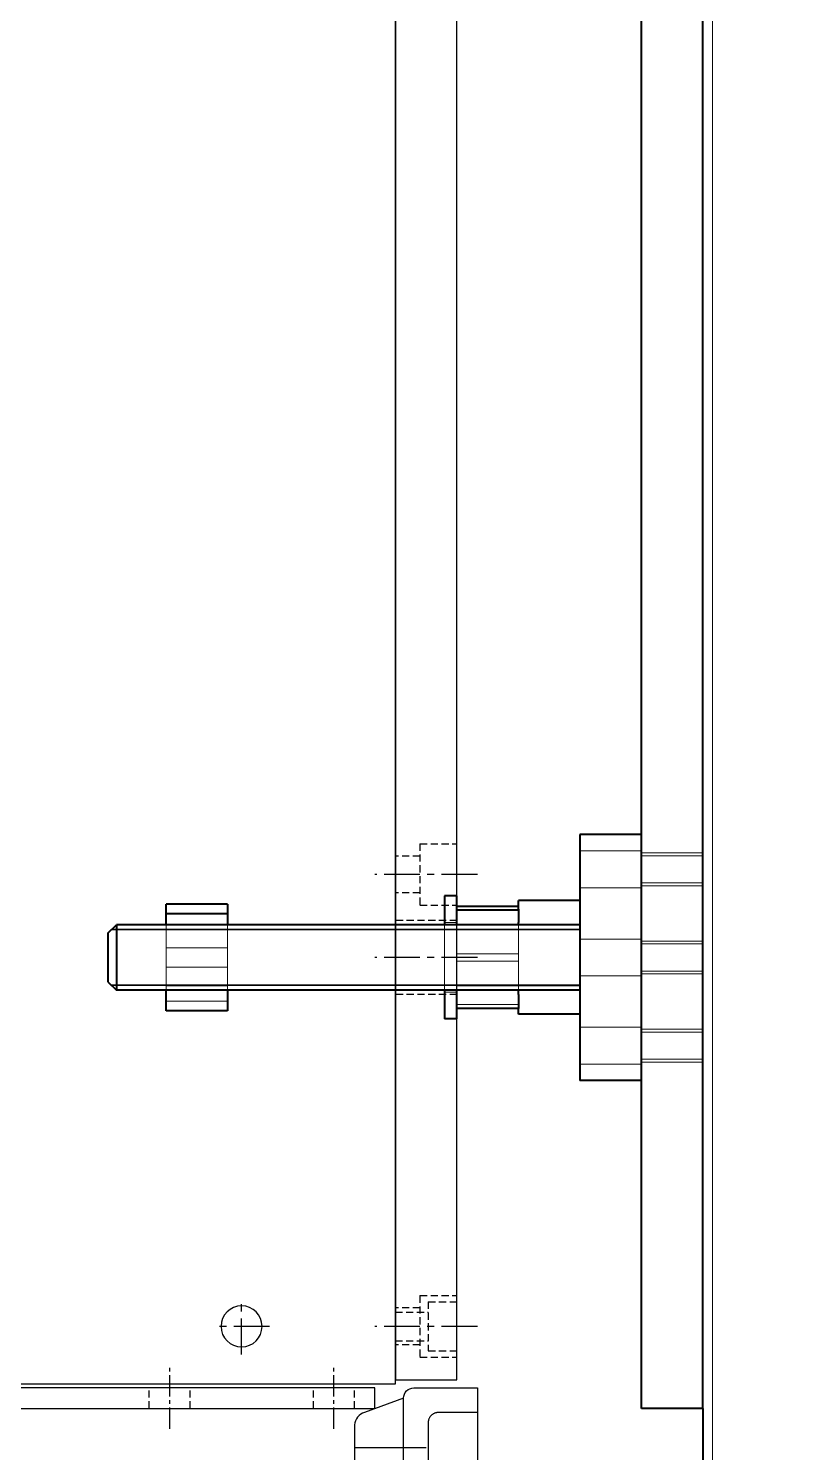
# Model space of a CAD drawing. Header units: millimetres. Extents: x 4969 to 37601, y -771 to 6478.
# Drawn here: x 12996.8 to 13187.3, y 2604.8 to 2952.2 of the extents above; entities that cross this region are included whole.
import ezdxf

# ---------------------------------------------------------------- set-up
doc = ezdxf.new("R2010")
doc.units = ezdxf.units.MM
doc.header["$LTSCALE"] = 7
doc.header["$MEASUREMENT"] = 0
for name, pattern in [('CENTER', [2, 1.25, -0.25, 0.25, -0.25]), ('CENTER2', [1.125, 0.75, -0.125, 0.125, -0.125]), ('HIDDEN', [0.375, 0.25, -0.125]), ('HIDDEN1', [3.3, 2.5, -0.8])]:
    doc.linetypes.add(name, pattern=pattern)
doc.layers.get('0').update_dxf_attribs({"linetype": 'CONTINUOUS'})
doc.layers.add('HIDDEN', color=2, linetype='HIDDEN1')
for name, color, linetype, lineweight in [('가려진 것(ISO)', 2, 'CONTINUOUS', 18), ('가시적인 것(ISO)', 3, 'CONTINUOUS', 40), ('가시적인 좁은 것(ISO)', 3, 'CONTINUOUS', 35)]:
    doc.layers.add(name, color=color, linetype=linetype, lineweight=lineweight)
doc.styles.get("Standard").update_dxf_attribs({"font": 'ISOCP'})
doc.dimstyles.new('PS-20', dxfattribs={"dimscale": 20, "dimtxt": 3.2, "dimasz": 2.5, "dimexe": 2, "dimexo": 2.5, "dimgap": 2, "dimtad": 1, "dimtoh": 1, "dimrnd": 0.05, "dimzin": 12, "dimdsep": 46, "dimtxsty": 'Standard', "dimcen": 0, "dimclrt": 2, "dimazin": 3, "dimtfac": 1, "dimtofl": 0, "dimtmove": 0, "dimatfit": 3, "dimfxl": 0, "dimtolj": 1, "dimtzin": 0, "dimarcsym": 0})

# ---------------------------------------------------------------- blocks, each defined once
blk = doc.blocks.new('AS RETJTY THSE R')
blk.add_lwpolyline([(7132.98, -6003.69), (7117.48, -6003.69, -0.414214), (7114.98, -6001.19), (7114.98, -5696.19, -0.414214), (7117.48, -5693.69), (7132.98, -5693.69)], format="xyb", close=True)
blk.add_lwpolyline([(7114.98, -5696.19), (7105.48, -5699.69, 0.299712), (7102.98, -5702.69), (7102.98, -5769.94, -0.414214), (7096.73, -5776.19)], format="xyb")
at = {"layer": 'HIDDEN'}
blk.add_line((7102.98, -5708.19), (7120.98, -5708.19), dxfattribs=at)
blk.add_lwpolyline([(7132.98, -5699.69), (7123.48, -5699.69, 0.414214), (7120.98, -5702.19), (7120.98, -5803.79, -0.131326), (7132.98, -5848.69)], format="xyb", dxfattribs=at)
blk = doc.blocks.new('A$C7A4B2ECB')
at = {"color": 2, "linetype": 'HIDDEN'}
for p, q in [((-121.14, -153.35), (-116.14, -153.35)), ((-121.14, -163.35), (-116.14, -163.35)), ((-121.14, -193.35), (-116.14, -193.35)), ((-121.14, -203.35), (-116.14, -203.35))]:
    blk.add_line(p, q, dxfattribs=at)
at = {"color": 1, "linetype": 'CENTER2'}
for p, q in [((-126.14, -158.35), (-111.14, -158.35)), ((-126.14, -198.35), (-111.14, -198.35))]:
    blk.add_line(p, q, dxfattribs=at)
at = {"color": 6}
blk.add_lwpolyline([(-116.14, -208.35), (-116.14, 171.65), (-121.14, 171.65), (-121.14, -208.35), (-116.14, -208.35)], dxfattribs=at)
blk = doc.blocks.new('A$C51A44828')
at = {"color": 1, "linetype": 'CENTER'}
for p, q in [((480, 30.65), (480, 44.35)), ((486.85, 37.5), (473.15, 37.5))]:
    blk.add_line(p, q, dxfattribs=at)
at = {"color": 6}
blk.add_lwpolyline([(-494, 374.5), (494, 374.5), (494, 0), (-494, 0)], close=True, dxfattribs=at)
blk.add_circle((480, 37.5), 5, dxfattribs=at)
blk = doc.blocks.new('A$C0FCD258F')
blk.add_blockref('A$C51A44828', (0, -321.5))
blk = doc.blocks.new('A$C751B6DB3')
at = {"color": 1, "linetype": 'CENTER'}
for p, q in [((862.75, -20), (862.75, 5)), ((883, -20), (883, 5)), ((973, -20), (973, 5)), ((973, -20), (973, 5))]:
    blk.add_line(p, q, dxfattribs=at)
at = {"color": 2, "linetype": 'HIDDEN'}
for p, q in [((858.25, -6), (858.25, 0)), ((867.25, -6), (867.25, 0)), ((874, -15), (874, 0)), ((892, -15), (892, 0)), ((968.5, -6), (968.5, 0)), ((969.5, 0), (969.5, -8)), ((976.5, 0), (976.5, -8)), ((977.5, -6), (977.5, 0)), ((855.25, -6), (855.25, -15)), ((855.25, -6), (870.25, -6)), ((870.25, -6), (870.25, -15)), ((965.5, -6), (965.5, -15)), ((965.5, -6), (980.5, -6)), ((980.5, -6), (980.5, -15)), ((967, -8), (967, -15)), ((967, -8), (979, -8)), ((979, -8), (979, -15))]:
    blk.add_line(p, q, dxfattribs=at)
at = {"color": 4}
blk.add_lwpolyline([(0, 0), (986, 0), (986, -15), (0, -15), (0, 0)], dxfattribs=at)
blk = doc.blocks.new('A$C0F29634D')
blk.add_blockref('A$C7A4B2ECB', (-871.86, 228.35))
at = {"xscale": -1}
for name, p in [('A$C0FCD258F', (-493, 336.5)), ('A$C751B6DB3', (0, 15))]:
    blk.add_blockref(name, p, dxfattribs=at)
blk = doc.blocks.new('A$C01856FDD')
at = {"layer": '가려진 것(ISO)', "ltscale": 25.528696}
blk.add_line((-637.7, 2297.7), (-637.7, 2.3), dxfattribs=at)
at = {"layer": '가려진 것(ISO)', "ltscale": 5.71399}
for p, q in [((-670, 1436), (-655, 1436)), ((-640, 1435.5), (-655, 1435.5)), ((-655, 1434.82), (-640, 1434.82)), ((-655, 1428.18), (-640, 1428.18)), ((-670, 1427), (-655, 1427)), ((-655, 1427.5), (-640, 1427.5)), ((-755.89, 1416.92), (-770.89, 1416.92)), ((-685, 1416.92), (-700, 1416.92)), ((-670, 1416.93), (-685, 1416.93)), ((-670, 1416.92), (-685, 1416.92)), ((-670, 1414.5), (-655, 1414.5)), ((-640, 1414), (-655, 1414)), ((-755.89, 1412.33), (-770.89, 1412.33)), ((-685, 1410.92), (-700, 1410.92)), ((-655, 1413.32), (-640, 1413.32)), ((-755.89, 1407.67), (-770.89, 1407.67)), ((-685, 1409.08), (-700, 1409.08)), ((-670, 1405.5), (-655, 1405.5)), ((-655, 1406.68), (-640, 1406.68)), ((-655, 1406), (-640, 1406)), ((-755.89, 1403.08), (-770.89, 1403.08)), ((-685, 1403.08), (-700, 1403.08)), ((-670, 1403.08), (-685, 1403.08)), ((-670, 1403.07), (-685, 1403.07)), ((-755.89, 1399.34), (-770.89, 1399.34)), ((-685, 1398.49), (-700, 1398.49)), ((-670, 1393), (-655, 1393)), ((-640, 1392.5), (-655, 1392.5)), ((-655, 1391.82), (-640, 1391.82)), ((-670, 1384), (-655, 1384)), ((-655, 1385.18), (-640, 1385.18)), ((-655, 1384.5), (-640, 1384.5))]:
    blk.add_line(p, q, dxfattribs=at)
at = {"layer": '가려진 것(ISO)', "ltscale": 4.196535}
for p, q in [((-770.89, 1407.67), (-770.89, 1418)), ((-755.89, 1418), (-755.89, 1407.67))]:
    blk.add_line(p, q, dxfattribs=at)
at = {"layer": '가려진 것(ISO)', "ltscale": 1.142718}
for p, q in [((-700, 1418.5), (-703, 1418.5)), ((-700, 1401.5), (-703, 1401.5))]:
    blk.add_line(p, q, dxfattribs=at)
at = {"layer": '가려진 것(ISO)', "ltscale": 6.428665}
for p, q in [((-703, 1418), (-703, 1402)), ((-700, 1402), (-700, 1418))]:
    blk.add_line(p, q, dxfattribs=at)
at = {"layer": '가려진 것(ISO)', "ltscale": 0.816479}
for p, q in [((-685, 1416.93), (-685, 1418)), ((-670, 1418), (-670, 1416.93)), ((-685, 1402), (-685, 1403.07)), ((-670, 1403.07), (-670, 1402))]:
    blk.add_line(p, q, dxfattribs=at)
at = {"layer": '가려진 것(ISO)', "ltscale": 1.576492}
for q in [(-685, 1416.93), (-685, 1409.08)]:
    blk.add_line((-685, 1412.79), q, dxfattribs=at)
at = {"layer": '가려진 것(ISO)', "ltscale": 5.27835}
blk.add_line((-670, 1416.93), (-670, 1403.07), dxfattribs=at)
at = {"layer": '가려진 것(ISO)', "ltscale": 2.805947}
for p, q in [((-770.89, 1402), (-770.89, 1407.67)), ((-755.89, 1407.67), (-755.89, 1402))]:
    blk.add_line(p, q, dxfattribs=at)
at = {"layer": '가려진 것(ISO)', "ltscale": 1.249089}
for p in [(-685, 1409.08), (-685, 1403.07)]:
    blk.add_line(p, (-685, 1406.35), dxfattribs=at)
at = {"layer": '가시적인 것(ISO)'}
for p, q in [((-655, 1300), (-655, 2300)), ((-640, 1300), (-640, 1725)), ((-670, 1440), (-670, 1380)), ((-655, 1440), (-670, 1440)), ((-703, 1425), (-703, 1418)), ((-700, 1425), (-703, 1425)), ((-700, 1418), (-700, 1425)), ((-755.89, 1422.99), (-770.89, 1422.99)), ((-770.89, 1420.66), (-770.89, 1422.99)), ((-755.89, 1422.99), (-755.89, 1420.66)), ((-685, 1422.44), (-700, 1422.44)), ((-685, 1421.51), (-700, 1421.51)), ((-670, 1423.86), (-685, 1423.86)), ((-685, 1421.79), (-685, 1423.86)), ((-685, 1421.79), (-685, 1421.51)), ((-685, 1421.51), (-685, 1418.57)), ((-670, 1423.86), (-670, 1418)), ((-785, 1416), (-783, 1418)), ((-783, 1418), (-783, 1402)), ((-670, 1418), (-783, 1418)), ((-755.89, 1420.66), (-770.89, 1420.66)), ((-770.89, 1418), (-770.89, 1420.66)), ((-755.89, 1420.66), (-755.89, 1418)), ((-685, 1418), (-685, 1418.57)), ((-785, 1404), (-785, 1416)), ((-785, 1404), (-783, 1402)), ((-670, 1402), (-783, 1402)), ((-770.89, 1397.01), (-770.89, 1402)), ((-755.89, 1402), (-755.89, 1397.01)), ((-703, 1402), (-703, 1395)), ((-700, 1395), (-700, 1402)), ((-685, 1401), (-685, 1402)), ((-685, 1401), (-685, 1397.56)), ((-670, 1402), (-670, 1396.14)), ((-755.89, 1397.01), (-770.89, 1397.01)), ((-685, 1397.56), (-700, 1397.56)), ((-685, 1396.14), (-685, 1397.56)), ((-700, 1395), (-703, 1395)), ((-670, 1396.14), (-685, 1396.14)), ((-655, 1380), (-670, 1380)), ((-640, 1300), (-655, 1300)), ((-640, 1300), (-640, 1240))]:
    blk.add_line(p, q, dxfattribs=at)
at = {"layer": '가시적인 좁은 것(ISO)'}
for p, q in [((-670, 1416.79), (-784.21, 1416.79)), ((-784.21, 1403.21), (-670, 1403.21))]:
    blk.add_line(p, q, dxfattribs=at)

msp = doc.modelspace()

# ---------------------------------------------------------------- block references
at = {"rotation": 90}
msp.add_blockref('A$C0F29634D', (13101.291, 3608.613, -0.01), dxfattribs=at)
for name, p in [('A$C01856FDD', (13801.291, 1315.613, -0.01)), ('AS RETJTY THSE R', (5973.313, 8314.301, -0.01))]:
    msp.add_blockref(name, p)

# ---------------------------------------------------------------- leaders
at = {"annotation_type": 0, "has_hookline": 1, "hookline_direction": 0, "text_width": 999.268}
msp.add_leader([(13121.291, 2555.613, -0.01), (13953.759, 2906.134, -0.01), (14003.759, 2906.134, -0.01)], dimstyle='PS-20', dxfattribs=at)

doc.saveas('drawing.dxf')
